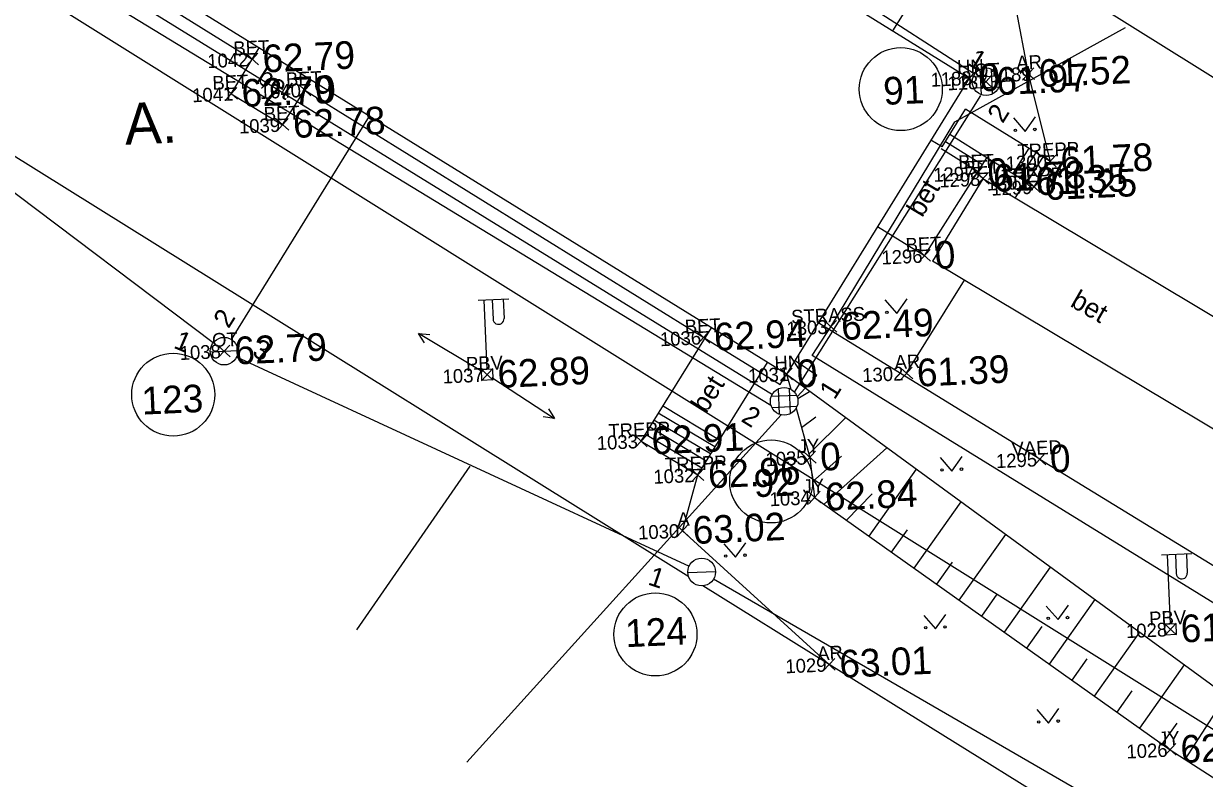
# Model space of a CAD drawing. Extents: x 641745 to 642007, y 6457342 to 6457597.
# Drawn here: x 641799.15 to 641841.85, y 6457399.36 to 6457426.66 of the extents above; entities that cross this region are included whole.
import ezdxf

# ---------------------------------------------------------------- set-up
doc = ezdxf.new("R2010")
doc.units = 0
for name, color, linetype in [('01_HOONED', 7, 'Continuous'), ('02_HOONEDETAILID', 7, 'Continuous'), ('03_SITUATSIOON', 7, 'Continuous'), ('04_OK', 7, 'Continuous'), ('05_OV', 7, 'Continuous'), ('09_OD', 7, 'Continuous'), ('11_VALGUSPOST', 7, 'Continuous'), ('12_MPPOST', 7, 'Continuous'), ('14', 7, 'Continuous'), ('15_VEETORU', 7, 'Continuous'), ('16_SOOJATORU', 7, 'Continuous'), ('19_DRENTORU', 7, 'Continuous'), ('21_MPKAABEL', 7, 'Continuous'), ('22_SIKAABEL', 7, 'Continuous'), ('28_AIAD', 7, 'Continuous'), ('30_TEEAARED', 7, 'Continuous'), ('40_KRUNDIPIIR', 7, 'Continuous'), ('41_KOLVIKUPIIR', 7, 'Continuous'), ('42_JARSAK', 7, 'Continuous'), ('49_ABIINFO', 7, 'Continuous'), ('54_PUNKTID', 7, 'Continuous'), ('57_TEKSTID', 7, 'Continuous'), ('62_JRKNR', 7, 'Continuous'), ('63_KARVUD', 7, 'Continuous')]:
    doc.layers.add(name, color=color, linetype=linetype)

# ---------------------------------------------------------------- blocks, each defined once
blk = doc.blocks.new('PBV')
at = {"layer": '63_KARVUD'}
for p, q in [((-200, 2700), (900, 2700)), ((0, 2700), (0, 200)), ((300, 2700), (300, 2000)), ((700, 2700), (700, 2000))]:
    blk.add_line(p, q, dxfattribs=at)
blk.add_lwpolyline([(-200, 200), (200, 200), (200, -200), (-200, -200)], close=True, dxfattribs=at)
blk.add_arc((500, 2000), 200, 179.9393, 0.0607, dxfattribs=at)
blk = doc.blocks.new('VMURU_')
at = {"layer": '63_KARVUD'}
for p, q in [((-403, 505.28), (0, 0)), ((0, 0), (397, 505.28))]:
    blk.add_line(p, q, dxfattribs=at)
for centre, radius in [((-353, 55.28), 42.8), ((347, 55.28), 45.22)]:
    blk.add_circle(centre, radius, dxfattribs=at)
blk = doc.blocks.new('VDREKA')
at = {"layer": '63_KARVUD'}
for p, q in [((-200, 458.26), (-200, -458.26)), ((200, 458.26), (200, -458.26)), ((-458.26, 200), (458.26, 200)), ((-458.26, -200), (458.26, -200))]:
    blk.add_line(p, q, dxfattribs=at)
blk.add_circle((0, 0), 500, dxfattribs=at)
blk = doc.blocks.new('VVEEKA')
at = {"layer": '63_KARVUD'}
blk.add_line((-500, 0), (500, 0), dxfattribs=at)
blk.add_circle((0, 0), 500, dxfattribs=at)
blk = doc.blocks.new('WMNOOL')
at = {"layer": '63_KARVUD'}
blk.add_line((200, 0), (2900, 0), dxfattribs=at)
blk.add_lwpolyline([(2535.93, 176.13), (2900, 0), (2530.75, -176.23)], dxfattribs=at)

msp = doc.modelspace()

# ---------------------------------------------------------------- linework, layer by layer
at = {"layer": '01_HOONED'}
msp.add_line((641848.548, 6457420.725), (641838.028, 6457427.29), dxfattribs=at)
msp.add_lwpolyline([(641780.223, 6457442.76), (641786.857, 6457453.487), (641833.341, 6457424.688), (641826.737, 6457413.982), (641790.81, 6457436.21)], dxfattribs=at)
at = {"layer": '02_HOONEDETAILID'}
for p, q in [((641831.728, 6457418.267), (641833.985, 6457421.811)), ((641833.838, 6457421.051), (641832.022, 6457418.075)), ((641845.884, 6457413.834), (641833.838, 6457421.051)), ((641831.728, 6457418.267), (641830.027, 6457419.316)), ((641844.067, 6457410.857), (641832.022, 6457418.075)), ((641821.482, 6457411.559), (641824.021, 6457415.662)), ((641823.527, 6457410.338), (641826.046, 6457414.409)), ((641822.252, 6457412.847), (641824.296, 6457411.625)), ((641821.944, 6457412.332), (641823.989, 6457411.11)), ((641822.098, 6457412.589), (641824.143, 6457411.368)), ((641821.636, 6457411.817), (641823.681, 6457410.595)), ((641821.79, 6457412.074), (641823.835, 6457410.853)), ((641821.482, 6457411.559), (641823.527, 6457410.338))]:
    msp.add_line(p, q, dxfattribs=at)
at = {"layer": '03_SITUATSIOON'}
for p, q in [((641795.125, 6457433.029), (641807.42, 6457425.372)), ((641806.661, 6457424.126), (641807.668, 6457425.78)), ((641809.32, 6457424.254), (641823.743, 6457415.311)), ((641832.365, 6457422.2), (641833.212, 6457423.566)), ((641836.273, 6457421.678), (641833.212, 6457423.566)), ((641833.985, 6457421.811), (641832.641, 6457422.644)), ((641832.365, 6457422.2), (641831.96, 6457422.449)), ((641833.669, 6457421.301), (641832.325, 6457422.134)), ((641833.827, 6457421.556), (641832.483, 6457422.389)), ((641834.932, 6457421.235), (641835.51, 6457422.156)), ((641835.695, 6457420.756), (641833.985, 6457421.811)), ((641835.186, 6457421.075), (641835.764, 6457421.997)), ((641835.441, 6457420.916), (641836.019, 6457421.838)), ((641835.695, 6457420.756), (641836.273, 6457421.678))]:
    msp.add_line(p, q, dxfattribs=at)
for points in [[(641806.661, 6457424.126), (641808.518, 6457423.004), (641809.551, 6457424.615)], [(641823.743, 6457415.311), (641826.506, 6457413.607), (641826.737, 6457413.982)]]:
    msp.add_lwpolyline(points, dxfattribs=at)
at = {"layer": '04_OK'}
for centre in [(641830.869, 6457424.292), (641804.561, 6457413.242), (641826.183, 6457410.103), (641821.997, 6457404.57)]:
    msp.add_circle(centre, 1.5, dxfattribs=at)
at = {"layer": '09_OD'}
for p, q in [((641789.869, 6457435.672), (641826.235, 6457413.252)), ((641827.028, 6457413.336), (641833.764, 6457424.063))]:
    msp.add_line(p, q, dxfattribs=at)
at = {"layer": '14'}
msp.add_line((641832.637, 6457429.729), (641830.576, 6457426.401), dxfattribs=at)
at = {"layer": '15_VEETORU'}
for p, q in [((641806.001, 6457415.114), (641751.401, 6457456.273)), ((641806.663, 6457415.239), (641811.658, 6457423.311)), ((641806.854, 6457414.604), (641823.215, 6457407.038)), ((641811.198, 6457404.73), (641815.294, 6457410.655)), ((641824.101, 6457406.578), (641928.71, 6457346.066))]:
    msp.add_line(p, q, dxfattribs=at)
at = {"layer": '16_SOOJATORU'}
msp.add_line((641832.824, 6457423.114), (641838.992, 6457426.517), dxfattribs=at)
msp.add_lwpolyline([(641904.605, 6457367.322), (641859.321, 6457394.855), (641858.08, 6457393.011), (641855.248, 6457394.747), (641856.379, 6457396.947), (641827.67, 6457414.657), (641828.34, 6457415.698), (641832.824, 6457423.114), (641832.824, 6457423.114)], dxfattribs=at)
at = {"layer": '19_DRENTORU'}
msp.add_line((641833.534, 6457424.828), (641805.822, 6457442.739), dxfattribs=at)
at = {"layer": '21_MPKAABEL'}
msp.add_lwpolyline([(641753.243, 6457462.158), (641778.465, 6457441.901), (641826.172, 6457412.864)], dxfattribs=at)
at = {"layer": '22_SIKAABEL'}
msp.add_line((641815.179, 6457399.95), (641826.544, 6457412.514), dxfattribs=at)
msp.add_lwpolyline([(641827.128, 6457413.158), (641827.835, 6457413.94), (641827.051, 6457414.463)], dxfattribs=at)
at = {"layer": '28_AIAD'}
for q in [(641827.885, 6457415.843), (641921.786, 6457358.365)]:
    msp.add_line((641835.892, 6457410.904), q, dxfattribs=at)
at = {"layer": '30_TEEAARED'}
for p, q in [((641835.479, 6457424.842), (641836.273, 6457421.678)), ((641835.007, 6457420.351), (641835.366, 6457420.931)), ((641831.079, 6457414.014), (641833.17, 6457417.387)), ((641822.975, 6457408.321), (641823.527, 6457410.338)), ((641822.975, 6457408.321), (641828.278, 6457403.482))]:
    msp.add_line(p, q, dxfattribs=at)
for points in [[(641823.202, 6457406.65), (641782.527, 6457432.031), (641779.797, 6457443.05), (641786.163, 6457453.283)], [(641820.71, 6457438.288), (641834.538, 6457429.826), (641835.479, 6457424.842)], [(641926.93, 6457342.144), (641828.278, 6457403.482), (641823.714, 6457406.33)]]:
    msp.add_lwpolyline(points, dxfattribs=at)
at = {"layer": '40_KRUNDIPIIR'}
msp.add_lwpolyline([(641902.395, 6457363.466), (641757.522, 6457454.056), (641764.364, 6457465.092), (641767.381, 6457463.206), (641787.55, 6457495.157), (641782.587, 6457498.708), (641820.173, 6457559.244), (641847.517, 6457582.948), (641974.068, 6457478.846)], close=True, dxfattribs=at)
at = {"layer": '42_JARSAK'}
for p, q in [((641826.737, 6457413.982), (641826.889, 6457413.443)), ((641827.143, 6457413.102), (641827.563, 6457413.361)), ((641827.278, 6457412.057), (641827.8, 6457412.434)), ((641827.549, 6457411.094), (641828.895, 6457412.425)), ((641827.685, 6457410.105), (641828.723, 6457411.011)), ((641828.094, 6457409.285), (641830.37, 6457411.319)), ((641829.724, 6457408.127), (641831.441, 6457410.546)), ((641828.909, 6457408.706), (641829.839, 6457409.655)), ((641831.355, 6457406.97), (641833.056, 6457409.366)), ((641830.54, 6457407.549), (641831.109, 6457408.351)), ((641832.986, 6457405.812), (641834.671, 6457408.187)), ((641832.171, 6457406.391), (641832.735, 6457407.186)), ((641834.617, 6457404.655), (641836.286, 6457407.007)), ((641833.801, 6457405.234), (641834.36, 6457406.021)), ((641836.248, 6457403.497), (641837.901, 6457405.827)), ((641835.432, 6457404.076), (641835.986, 6457404.856)), ((641837.878, 6457402.34), (641839.516, 6457404.648)), ((641837.063, 6457402.919), (641837.612, 6457403.692)), ((641839.509, 6457401.182), (641841.131, 6457403.468)), ((641838.694, 6457401.761), (641839.237, 6457402.527)), ((641841.156, 6457400.049), (641842.645, 6457402.362)), ((641840.325, 6457400.604), (641840.863, 6457401.362))]:
    msp.add_line(p, q, dxfattribs=at)
for points in [[(641826.737, 6457413.982), (641843.898, 6457401.447), (641853.509, 6457395.329), (641863.343, 6457389.598), (641872.916, 6457383.712), (641882.853, 6457377.5), (641887.612, 6457375.298), (641892.527, 6457372.041), (641897.077, 6457369.199), (641901.853, 6457366.321), (641903.453, 6457364.432)], [(641827.084, 6457412.748), (641827.583, 6457410.971), (641827.753, 6457409.526), (641840.611, 6457400.401), (641850.812, 6457393.835), (641870.72, 6457381.656), (641874.068, 6457378.48), (641879.86, 6457376.245), (641895.418, 6457365.89), (641901.547, 6457364.18), (641903.453, 6457364.432)]]:
    msp.add_lwpolyline(points, dxfattribs=at)
at = {"layer": '54_PUNKTID'}
for p, q in [((641807.199, 6457425.575), (641807.641, 6457425.17)), ((641807.218, 6457425.151), (641807.623, 6457425.594)), ((641835.258, 6457425.044), (641835.701, 6457424.64)), ((641835.277, 6457424.621), (641835.682, 6457425.063)), ((641833.12, 6457424.891), (641833.562, 6457424.486)), ((641833.139, 6457424.467), (641833.543, 6457424.909)), ((641833.732, 6457424.759), (641834.175, 6457424.355)), ((641833.751, 6457424.336), (641834.156, 6457424.778)), ((641806.44, 6457424.328), (641806.882, 6457423.923)), ((641806.458, 6457423.904), (641806.863, 6457424.347)), ((641809.099, 6457424.457), (641809.542, 6457424.052)), ((641809.118, 6457424.033), (641809.523, 6457424.476)), ((641808.297, 6457423.206), (641808.74, 6457422.801)), ((641808.316, 6457422.782), (641808.721, 6457423.225)), ((641836.051, 6457421.881), (641836.494, 6457421.476)), ((641836.07, 6457421.457), (641836.475, 6457421.9)), ((641833.411, 6457421.459), (641833.854, 6457421.054)), ((641833.43, 6457421.035), (641833.835, 6457421.478)), ((641833.617, 6457421.254), (641834.06, 6457420.849)), ((641833.636, 6457420.83), (641834.041, 6457421.273)), ((641835.145, 6457421.133), (641835.588, 6457420.728)), ((641835.164, 6457420.709), (641835.569, 6457421.152)), ((641835.473, 6457420.959), (641835.916, 6457420.554)), ((641835.492, 6457420.535), (641835.897, 6457420.978)), ((641831.506, 6457418.469), (641831.949, 6457418.064)), ((641831.525, 6457418.045), (641831.93, 6457418.488)), ((641828.119, 6457415.9), (641828.562, 6457415.496)), ((641828.138, 6457415.477), (641828.543, 6457415.919)), ((641823.522, 6457415.514), (641823.964, 6457415.109)), ((641823.54, 6457415.09), (641823.945, 6457415.533)), ((641806.179, 6457415.016), (641806.622, 6457414.611)), ((641806.198, 6457414.592), (641806.603, 6457415.035)), ((641815.692, 6457414.167), (641816.135, 6457413.762)), ((641815.711, 6457413.743), (641816.116, 6457414.186)), ((641826.516, 6457414.184), (641826.958, 6457413.779)), ((641826.535, 6457413.76), (641826.939, 6457414.203)), ((641830.858, 6457414.216), (641831.301, 6457413.811)), ((641830.877, 6457413.792), (641831.282, 6457414.235)), ((641821.261, 6457411.762), (641821.704, 6457411.357)), ((641821.28, 6457411.338), (641821.685, 6457411.781)), ((641827.362, 6457411.173), (641827.805, 6457410.768)), ((641827.381, 6457410.749), (641827.786, 6457411.192)), ((641835.671, 6457411.106), (641836.114, 6457410.701)), ((641835.69, 6457410.682), (641836.095, 6457411.125)), ((641823.306, 6457410.54), (641823.748, 6457410.135)), ((641823.325, 6457410.116), (641823.73, 6457410.559)), ((641827.532, 6457409.729), (641827.975, 6457409.324)), ((641827.551, 6457409.305), (641827.956, 6457409.748)), ((641822.754, 6457408.523), (641823.196, 6457408.118)), ((641822.773, 6457408.099), (641823.177, 6457408.542)), ((641840.398, 6457404.959), (641840.841, 6457404.555)), ((641840.417, 6457404.536), (641840.822, 6457404.978)), ((641828.057, 6457403.684), (641828.5, 6457403.28)), ((641828.076, 6457403.261), (641828.481, 6457403.703)), ((641840.389, 6457400.603), (641840.832, 6457400.198)), ((641840.408, 6457400.179), (641840.813, 6457400.622))]:
    msp.add_line(p, q, dxfattribs=at)
at = {"layer": '63_KARVUD'}
for p, q in [((641826.186, 6457413.181), (641827.102, 6457413.222)), ((641826.433, 6457413.45), (641826.474, 6457412.535)), ((641826.832, 6457413.468), (641826.873, 6457412.553)), ((641826.204, 6457412.781), (641827.12, 6457412.822))]:
    msp.add_line(p, q, dxfattribs=at)
msp.add_circle((641826.653, 6457413.002), 0.5, dxfattribs=at)

# ---------------------------------------------------------------- block references
at = {"layer": '05_OV', "xscale": 0.000999898960798439, "yscale": 0.0009998989607984392, "rotation": 2.563753322136709}
for p in [(641806.4, 6457414.814), (641823.669, 6457406.828)]:
    msp.add_blockref('VVEEKA', p, dxfattribs=at)
at = {"layer": '09_OD', "xscale": 0.000999898960798439, "yscale": 0.0009998989607984392, "rotation": 2.563753322136709}
msp.add_blockref('VDREKA', (641833.954, 6457424.557), dxfattribs=at)
at = {"layer": '11_VALGUSPOST', "xscale": 0.000999898960798439, "yscale": 0.0009998989607984392, "rotation": 2.563753322136709}
for p in [(641815.914, 6457413.965), (641840.62, 6457404.757)]:
    msp.add_blockref('PBV', p, dxfattribs=at)
at = {"layer": '12_MPPOST'}
for xscale, yscale, rotation in [(0.000999898960798439, 0.0009998989607984392, 148.98720652812057), (0.0009998989607984392, 0.0009998989607984388, -33.07330843647494)]:
    msp.add_blockref('WMNOOL', (641815.914, 6457413.965), dxfattribs=dict(at, xscale=xscale, yscale=yscale, rotation=rotation))
at = {"layer": '41_KOLVIKUPIIR', "xscale": 0.000999898960798439, "yscale": 0.0009998989607984392, "rotation": 2.563753322136709}
for p in [(641835.372, 6457422.763), (641830.721, 6457416.18), (641832.719, 6457410.477), (641824.894, 6457407.365), (641836.555, 6457405.109), (641832.125, 6457404.77), (641836.215, 6457401.364)]:
    msp.add_blockref('VMURU_', p, dxfattribs=at)

# ---------------------------------------------------------------- texts
at = {"layer": '04_OK'}
for s, p in [('91', (641830.258, 6457423.72)), ('123', (641803.438, 6457412.518)), ('92', (641825.573, 6457409.531)), ('124', (641820.927, 6457404.107))]:
    msp.add_text(s, height=0.9999, rotation=2.5638, dxfattribs=at).set_placement(p)
at = {"layer": '49_ABIINFO'}
for s, height, p in [('BET', 0.4999, (641806.747, 6457425.509)), ('AR', 0.4999, (641835.056, 6457424.99)), ('HN', 0.4999, (641832.917, 6457424.836)), ('OT', 0.4999, (641833.53, 6457424.705)), ('BET', 0.4999, (641805.988, 6457424.262)), ('BET', 0.4999, (641808.647, 6457424.391)), ('BET', 0.4999, (641807.845, 6457423.14)), ('TREPP', 0.4999, (641835.1, 6457421.793)), ('BET', 0.4999, (641832.959, 6457421.393)), ('BET', 0.4999, (641833.165, 6457421.188)), ('AR', 0.4999, (641834.943, 6457421.078)), ('TREPP', 0.4999, (641834.522, 6457420.871)), ('BET', 0.4999, (641831.054, 6457418.403)), ('STRASS', 0.4999, (641826.918, 6457415.801)), ('BET', 0.4999, (641823.07, 6457415.448)), ('OT', 0.4999, (641805.976, 6457414.961)), ('PBV', 0.4999, (641815.157, 6457414.098)), ('HN', 0.4999, (641826.313, 6457414.13)), ('AR', 0.4999, (641830.656, 6457414.162)), ('TREPP', 0.4999, (641820.31, 6457411.674)), ('JY', 0.4999, (641827.16, 6457411.119)), ('VAED', 0.4999, (641834.886, 6457411.025)), ('TREPP', 0.4999, (641822.354, 6457410.452)), ('JY', 0.4999, (641827.33, 6457409.674)), ('A', 0.5, (641822.801, 6457408.48)), ('PBV', 0.4999, (641839.863, 6457404.89)), ('AR', 0.4999, (641827.855, 6457403.63)), ('JY', 0.4999, (641840.187, 6457400.549))]:
    msp.add_text(s, height=height, rotation=2.5638, dxfattribs=at).set_placement(p)
at = {"layer": '57_TEKSTID'}
for s, height, rotation, p in [('1', 0.7, 329.112, (641833.248, 6457425.193)), ('bet', 0.6999, 327.8807, (641807.528, 6457424.575)), ('A.', 1.4998, 2.5638, (641802.829, 6457422.278)), ('2', 0.7, 58.3487, (641834.555, 6457423.022)), ('bet', 0.6999, 59.0484, (641831.644, 6457419.62)), ('bet', 0.6999, 330.1479, (641836.959, 6457416.456)), ('2', 0.7, 58.1053, (641806.562, 6457415.604)), ('1', 0.7, 336.8394, (641804.539, 6457414.948)), ('3', 0.7, 336.0154, (641807.383, 6457414.651)), ('bet', 0.6999, 57.9775, (641823.835, 6457412.537)), ('1', 0.7, 57.926, (641828.476, 6457413.028)), ('2', 0.7, 328.312, (641825.06, 6457412.297)), ('1', 0.7, 341.7232, (641821.693, 6457406.382))]:
    msp.add_text(s, height=height, rotation=rotation, dxfattribs=at).set_placement(p)
at = {"layer": '62_JRKNR'}
for s, p in [('1042', (641805.803, 6457425.05)), ('1189', (641834.122, 6457424.531)), ('1188', (641831.96, 6457424.376)), ('1187', (641832.565, 6457424.245)), ('1041', (641805.256, 6457423.813)), ('1040', (641807.703, 6457423.932)), ('1039', (641806.949, 6457422.683)), ('1300', (641834.679, 6457421.357)), ('1297', (641832.055, 6457420.936)), ('1298', (641832.269, 6457420.731)), ('1301', (641833.985, 6457420.619)), ('1299', (641834.149, 6457420.437)), ('1296', (641830.181, 6457417.947)), ('1303', (641826.747, 6457415.376)), ('1036', (641822.173, 6457414.991)), ('1038', (641804.807, 6457414.492)), ('1037', (641814.312, 6457413.643)), ('1031', (641825.356, 6457413.67)), ('1302', (641829.486, 6457413.692)), ('1033', (641819.889, 6457411.238)), ('1035', (641825.99, 6457410.649)), ('1295', (641834.322, 6457410.583)), ('1032', (641821.934, 6457410.016)), ('1034', (641826.136, 6457409.204)), ('1030', (641821.382, 6457407.999)), ('1028', (641839.026, 6457404.435)), ('1029', (641826.708, 6457403.161)), ('1026', (641839.041, 6457400.08))]:
    msp.add_text(s, height=0.4999, rotation=2.5638, dxfattribs=at).set_placement(p)
at = {"layer": '63_KARVUD'}
for s, p in [(' 62.79', (641807.442, 6457424.873)), (' 61.52', (641835.502, 6457424.343)), (' 0', (641833.363, 6457424.189)), (' 61.97', (641833.976, 6457424.058)), (' 62.79', (641806.683, 6457423.626)), (' 0', (641809.343, 6457423.755)), (' 62.78', (641808.541, 6457422.504)), (' 61.78', (641836.295, 6457421.179)), (' 0', (641833.654, 6457420.757)), (' 61.73', (641833.861, 6457420.552)), (' 61.35', (641835.389, 6457420.431)), (' 61.25', (641835.717, 6457420.257)), (' 0', (641831.75, 6457417.767)), (' 62.49', (641828.363, 6457415.199)), (' 62.94', (641823.765, 6457414.812)), (' 62.79', (641806.423, 6457414.314)), (' 62.89', (641815.936, 6457413.465)), (' 0', (641826.759, 6457413.482)), (' 61.39', (641831.102, 6457413.514)), (' 62.91', (641821.505, 6457411.06)), (' 0', (641827.606, 6457410.471)), (' 0', (641835.915, 6457410.404)), (' 62.96', (641823.549, 6457409.838)), (' 62.84', (641827.776, 6457409.027)), (' 63.02', (641822.997, 6457407.821)), (' 61.79', (641840.642, 6457404.258)), (' 63.01', (641828.301, 6457402.982)), (' 62.98', (641840.633, 6457399.901))]:
    msp.add_text(s, height=0.9999, rotation=2.5638, dxfattribs=at).set_placement(p)

doc.saveas('drawing.dxf')
